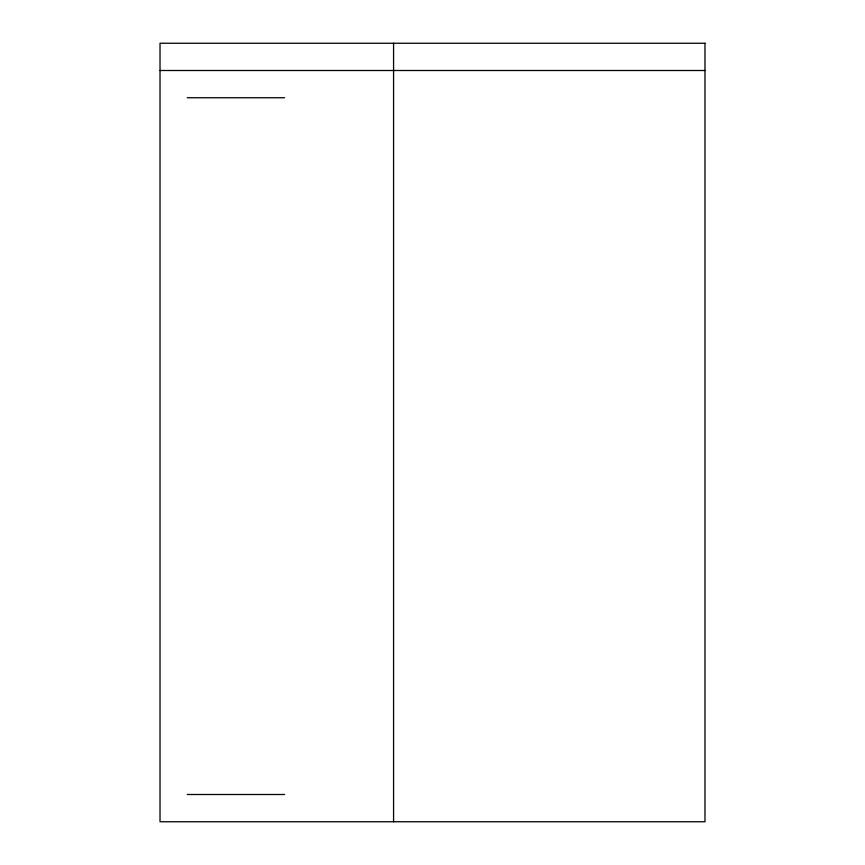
<?xml version="1.0" encoding="UTF-8"?>
<svg xmlns="http://www.w3.org/2000/svg" width="865" height="865" viewBox="0 0 865 865"><rect width="100%" height="100%" fill="white"/><g stroke="black" fill="none" stroke-linecap="round" stroke-linejoin="round"><path stroke-width="1.3" d="M160.025 70.498L704.975 70.498M187.273 97.745L284.553 97.745M187.273 794.502L284.553 794.502M393.575 43.25L393.575 821.75M704.975 43.25L160.025 43.25L160.025 821.75L704.975 821.75L704.975 43.25"/></g></svg>
